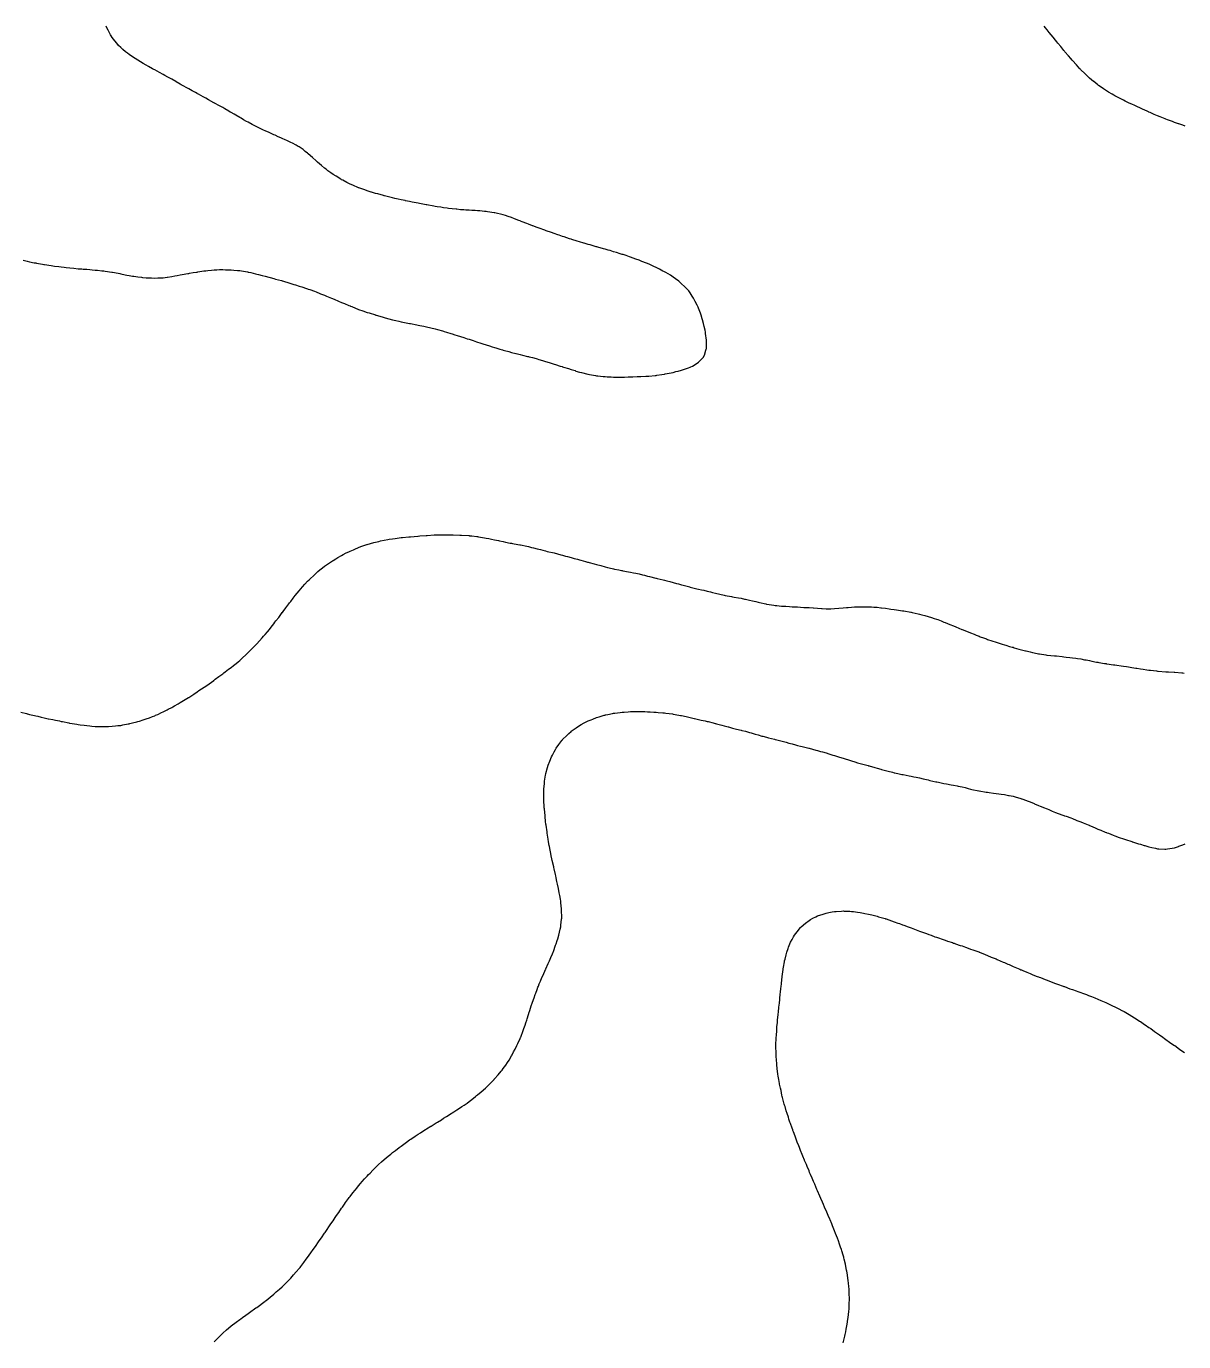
# Model space of a CAD drawing. Extents: x -717077 to -715000, y -984627 to -984000.
# Drawn here: x -715419.6 to -715283.4, y -984155.4 to -984000.5 of the extents above; entities that cross this region are included whole.
import ezdxf

# ---------------------------------------------------------------- set-up
doc = ezdxf.new("R2010")
doc.units = 0
doc.layers.add('buffer_B1_0_1_clip', color=7, linetype='Continuous')

msp = doc.modelspace()

# ---------------------------------------------------------------- linework, layer by layer
at = {"layer": 'buffer_B1_0_1_clip'}
for points in [[(-715419.98, -984028.02), (-715419.49, -984028.16), (-715419.21, -984028.22), (-715418.67, -984028.33), (-715418.49, -984028.36), (-715418.38, -984028.38), (-715417.68, -984028.5), (-715417.52, -984028.53), (-715417.49, -984028.53), (-715417.46, -984028.54), (-715416.66, -984028.67), (-715416.49, -984028.69), (-715416.28, -984028.72), (-715415.78, -984028.79), (-715415.49, -984028.83), (-715415.13, -984028.87), (-715414.89, -984028.9), (-715414.49, -984028.94), (-715414, -984028.99), (-715413.99, -984028.99), (-715413.49, -984029.04), (-715413.07, -984029.07), (-715412.91, -984029.08), (-715412.49, -984029.11), (-715412.14, -984029.14), (-715411.83, -984029.16), (-715411.49, -984029.19), (-715411.22, -984029.22), (-715410.72, -984029.27), (-715410.49, -984029.3), (-715410.32, -984029.32), (-715409.55, -984029.44), (-715409.49, -984029.45), (-715409.45, -984029.46), (-715409.22, -984029.5), (-715408.61, -984029.62), (-715408.49, -984029.64), (-715408.32, -984029.68), (-715407.78, -984029.78), (-715407.49, -984029.84), (-715407.09, -984029.91), (-715406.93, -984029.93), (-715406.49, -984030), (-715406.05, -984030.05), (-715405.93, -984030.06), (-715405.49, -984030.11), (-715405.11, -984030.12), (-715404.87, -984030.13), (-715404.49, -984030.14), (-715404.12, -984030.13), (-715403.88, -984030.12), (-715403.49, -984030.11), (-715403.03, -984030.03), (-715402.97, -984030.02), (-715402.49, -984029.95), (-715402.11, -984029.88), (-715401.83, -984029.83), (-715401.49, -984029.77), (-715401.26, -984029.73), (-715400.61, -984029.62), (-715400.49, -984029.59), (-715400.41, -984029.58), (-715399.95, -984029.5), (-715399.56, -984029.44), (-715399.49, -984029.43), (-715399.41, -984029.42), (-715398.69, -984029.3), (-715398.49, -984029.28), (-715398.25, -984029.26), (-715397.79, -984029.2), (-715397.49, -984029.17), (-715397.16, -984029.16), (-715396.85, -984029.14), (-715396.49, -984029.13), (-715396.14, -984029.15), (-715395.84, -984029.15), (-715395.49, -984029.16), (-715395.19, -984029.2), (-715394.76, -984029.23), (-715394.49, -984029.26), (-715394.29, -984029.3), (-715393.58, -984029.41), (-715393.49, -984029.43), (-715393.43, -984029.44), (-715393.16, -984029.5), (-715392.63, -984029.63), (-715392.49, -984029.66), (-715392.27, -984029.72), (-715391.84, -984029.84), (-715391.49, -984029.93), (-715391.05, -984030.05), (-715390.91, -984030.09), (-715390.49, -984030.19), (-715390.26, -984030.26), (-715389.55, -984030.44), (-715389.49, -984030.46), (-715389.46, -984030.47), (-715389.35, -984030.5), (-715388.7, -984030.71), (-715388.49, -984030.77), (-715388.1, -984030.89), (-715387.94, -984030.95), (-715387.49, -984031.08), (-715387.18, -984031.19), (-715386.63, -984031.36), (-715386.49, -984031.41), (-715386.43, -984031.43), (-715386.23, -984031.5), (-715385.7, -984031.7), (-715385.49, -984031.77), (-715385.04, -984031.95), (-715384.97, -984031.98), (-715384.49, -984032.17), (-715384.26, -984032.26), (-715383.67, -984032.5), (-715383.55, -984032.55), (-715383.49, -984032.58), (-715383.36, -984032.63), (-715382.85, -984032.86), (-715382.49, -984033.01), (-715382.15, -984033.15), (-715381.63, -984033.37), (-715381.49, -984033.42), (-715381.44, -984033.44), (-715381.28, -984033.5), (-715380.49, -984033.82), (-715380, -984034), (-715379.99, -984034), (-715379.49, -984034.18), (-715379.25, -984034.25), (-715378.51, -984034.48), (-715378.49, -984034.49), (-715378.48, -984034.49), (-715378.44, -984034.5), (-715377.71, -984034.71), (-715377.49, -984034.77), (-715377.11, -984034.88), (-715376.93, -984034.93), (-715376.49, -984035.05), (-715376.13, -984035.14), (-715375.78, -984035.22), (-715375.49, -984035.28), (-715375.31, -984035.32), (-715374.52, -984035.47), (-715374.49, -984035.48), (-715374.48, -984035.48), (-715374.39, -984035.5), (-715373.64, -984035.65), (-715373.49, -984035.67), (-715373.28, -984035.72), (-715372.81, -984035.82), (-715372.49, -984035.88), (-715372, -984036), (-715371.99, -984036), (-715371.49, -984036.13), (-715371.2, -984036.2), (-715370.63, -984036.36), (-715370.49, -984036.4), (-715370.42, -984036.42), (-715370.15, -984036.5), (-715369.65, -984036.66), (-715369.49, -984036.71), (-715369.19, -984036.81), (-715368.89, -984036.9), (-715368.49, -984037.03), (-715368.13, -984037.14), (-715367.71, -984037.28), (-715367.49, -984037.35), (-715367.38, -984037.38), (-715367.01, -984037.5), (-715366.62, -984037.63), (-715366.49, -984037.68), (-715366.23, -984037.76), (-715365.87, -984037.87), (-715365.49, -984038), (-715365.11, -984038.12), (-715364.76, -984038.24), (-715364.49, -984038.32), (-715364.35, -984038.36), (-715363.86, -984038.5), (-715363.58, -984038.59), (-715363.49, -984038.62), (-715363.33, -984038.66), (-715362.8, -984038.8), (-715362.49, -984038.89), (-715362.01, -984039.01), (-715361.97, -984039.02), (-715361.49, -984039.14), (-715361.21, -984039.21), (-715360.63, -984039.36), (-715360.49, -984039.39), (-715360.41, -984039.41), (-715360.05, -984039.5), (-715359.61, -984039.62), (-715359.49, -984039.65), (-715359.27, -984039.72), (-715358.85, -984039.85), (-715358.49, -984039.96), (-715358.08, -984040.09), (-715357.82, -984040.17), (-715357.49, -984040.27), (-715357.32, -984040.32), (-715356.76, -984040.5), (-715356.56, -984040.56), (-715356.49, -984040.58), (-715356.37, -984040.62), (-715355.8, -984040.8), (-715355.49, -984040.9), (-715355.03, -984041.04), (-715354.92, -984041.08), (-715354.49, -984041.21), (-715354.26, -984041.27), (-715353.53, -984041.46), (-715353.49, -984041.47), (-715353.47, -984041.47), (-715353.33, -984041.5), (-715352.62, -984041.62), (-715352.49, -984041.64), (-715352.34, -984041.66), (-715351.72, -984041.72), (-715351.49, -984041.74), (-715351.24, -984041.76), (-715350.77, -984041.78), (-715350.49, -984041.79), (-715350.2, -984041.79), (-715349.78, -984041.79), (-715349.49, -984041.79), (-715349.21, -984041.79), (-715348.77, -984041.77), (-715348.49, -984041.77), (-715348.23, -984041.76), (-715347.73, -984041.74), (-715347.49, -984041.73), (-715347.27, -984041.73), (-715346.68, -984041.68), (-715346.49, -984041.68), (-715346.33, -984041.67), (-715345.59, -984041.6), (-715345.49, -984041.59), (-715345.41, -984041.58), (-715344.81, -984041.5), (-715344.54, -984041.46), (-715344.49, -984041.45), (-715344.43, -984041.43), (-715343.7, -984041.3), (-715343.49, -984041.25), (-715343.15, -984041.15), (-715342.9, -984041.09), (-715342.49, -984040.98), (-715342.13, -984040.86), (-715341.69, -984040.69), (-715341.49, -984040.63), (-715341.4, -984040.59), (-715341.2, -984040.5), (-715340.76, -984040.23), (-715340.49, -984040.02), (-715340.21, -984039.78), (-715339.95, -984039.5), (-715339.8, -984039.2), (-715339.63, -984038.64), (-715339.58, -984038.5), (-715339.57, -984038.42), (-715339.55, -984037.56), (-715339.55, -984037.5), (-715339.55, -984037.44), (-715339.66, -984036.66), (-715339.67, -984036.5), (-715339.72, -984036.27), (-715339.82, -984035.83), (-715339.9, -984035.5), (-715340.03, -984035.04), (-715340.07, -984034.92), (-715340.2, -984034.5), (-715340.28, -984034.28), (-715340.49, -984033.69), (-715340.55, -984033.55), (-715340.57, -984033.5), (-715340.65, -984033.34), (-715340.88, -984032.89), (-715341.1, -984032.5), (-715341.25, -984032.25), (-715341.49, -984031.89), (-715341.65, -984031.66), (-715341.78, -984031.5), (-715342.13, -984031.14), (-715342.49, -984030.8), (-715342.65, -984030.65), (-715342.83, -984030.5), (-715343.21, -984030.22), (-715343.49, -984030.02), (-715343.81, -984029.81), (-715344.33, -984029.5), (-715344.43, -984029.44), (-715344.49, -984029.41), (-715344.69, -984029.31), (-715345.09, -984029.09), (-715345.49, -984028.89), (-715345.75, -984028.76), (-715346.32, -984028.5), (-715346.44, -984028.45), (-715346.49, -984028.43), (-715346.6, -984028.39), (-715347.16, -984028.17), (-715347.49, -984028.05), (-715347.89, -984027.9), (-715348.2, -984027.79), (-715348.49, -984027.69), (-715348.63, -984027.63), (-715349.01, -984027.5), (-715349.37, -984027.38), (-715349.49, -984027.35), (-715349.72, -984027.28), (-715350.14, -984027.14), (-715350.49, -984027.04), (-715350.91, -984026.91), (-715351.14, -984026.85), (-715351.49, -984026.75), (-715351.69, -984026.69), (-715352.35, -984026.5), (-715352.46, -984026.47), (-715352.49, -984026.46), (-715352.55, -984026.45), (-715353.24, -984026.24), (-715353.49, -984026.17), (-715353.96, -984026.03), (-715354.01, -984026.02), (-715354.49, -984025.87), (-715354.77, -984025.78), (-715355.41, -984025.58), (-715355.49, -984025.56), (-715355.54, -984025.54), (-715355.67, -984025.5), (-715356.29, -984025.29), (-715356.49, -984025.23), (-715356.91, -984025.09), (-715357.04, -984025.04), (-715357.49, -984024.89), (-715357.78, -984024.79), (-715358.44, -984024.56), (-715358.49, -984024.54), (-715358.52, -984024.53), (-715358.6, -984024.5), (-715359.25, -984024.26), (-715359.49, -984024.17), (-715359.98, -984023.98), (-715360.03, -984023.97), (-715360.49, -984023.79), (-715360.7, -984023.71), (-715361.25, -984023.5), (-715361.43, -984023.43), (-715361.49, -984023.41), (-715361.64, -984023.35), (-715362.15, -984023.15), (-715362.49, -984023.02), (-715362.88, -984022.89), (-715363.21, -984022.78), (-715363.49, -984022.69), (-715363.64, -984022.65), (-715364.3, -984022.5), (-715364.46, -984022.46), (-715364.49, -984022.46), (-715364.54, -984022.45), (-715365.32, -984022.33), (-715365.49, -984022.31), (-715365.7, -984022.3), (-715366.23, -984022.24), (-715366.49, -984022.22), (-715366.79, -984022.2), (-715367.16, -984022.17), (-715367.49, -984022.15), (-715367.86, -984022.13), (-715368.1, -984022.11), (-715368.49, -984022.09), (-715368.95, -984022.04), (-715369.03, -984022.03), (-715369.49, -984021.99), (-715369.93, -984021.93), (-715370.08, -984021.91), (-715370.49, -984021.86), (-715370.8, -984021.8), (-715371.26, -984021.74), (-715371.49, -984021.7), (-715371.66, -984021.66), (-715372.48, -984021.52), (-715372.49, -984021.51), (-715372.51, -984021.51), (-715372.56, -984021.5), (-715373.34, -984021.35), (-715373.49, -984021.32), (-715373.71, -984021.28), (-715374.18, -984021.19), (-715374.49, -984021.13), (-715374.96, -984021.03), (-715375.02, -984021.02), (-715375.49, -984020.93), (-715375.84, -984020.84), (-715376.24, -984020.76), (-715376.49, -984020.7), (-715376.65, -984020.66), (-715377.3, -984020.5), (-715377.45, -984020.46), (-715377.49, -984020.45), (-715377.56, -984020.43), (-715378.23, -984020.24), (-715378.49, -984020.17), (-715378.97, -984020.02), (-715379.01, -984020.01), (-715379.49, -984019.86), (-715379.76, -984019.77), (-715380.48, -984019.52), (-715380.49, -984019.51), (-715380.5, -984019.51), (-715380.52, -984019.5), (-715381.19, -984019.2), (-715381.49, -984019.07), (-715381.87, -984018.88), (-715382.37, -984018.62), (-715382.49, -984018.56), (-715382.53, -984018.54), (-715382.6, -984018.5), (-715383.15, -984018.15), (-715383.49, -984017.93), (-715383.75, -984017.75), (-715384.11, -984017.5), (-715384.32, -984017.33), (-715384.49, -984017.19), (-715384.87, -984016.88), (-715385.32, -984016.5), (-715385.41, -984016.42), (-715385.49, -984016.34), (-715385.93, -984015.94), (-715386.43, -984015.5), (-715386.46, -984015.47), (-715386.49, -984015.44), (-715386.78, -984015.22), (-715387.02, -984015.02), (-715387.49, -984014.69), (-715387.62, -984014.63), (-715387.86, -984014.5), (-715388.27, -984014.27), (-715388.49, -984014.16), (-715388.95, -984013.95), (-715389.12, -984013.88), (-715389.49, -984013.71), (-715389.64, -984013.64), (-715389.96, -984013.5), (-715390.33, -984013.33), (-715390.49, -984013.26), (-715390.94, -984013.06), (-715391.01, -984013.02), (-715391.49, -984012.81), (-715391.7, -984012.71), (-715392.14, -984012.5), (-715392.38, -984012.38), (-715392.49, -984012.33), (-715392.87, -984012.13), (-715393.03, -984012.04), (-715393.49, -984011.8), (-715393.69, -984011.69), (-715394.04, -984011.5), (-715394.33, -984011.33), (-715394.49, -984011.23), (-715394.96, -984010.96), (-715395.13, -984010.86), (-715395.49, -984010.65), (-715395.59, -984010.6), (-715395.77, -984010.5), (-715396.22, -984010.23), (-715396.49, -984010.07), (-715396.86, -984009.86), (-715397.44, -984009.55), (-715397.49, -984009.52), (-715397.51, -984009.51), (-715397.54, -984009.5), (-715398.14, -984009.15), (-715398.49, -984008.96), (-715398.79, -984008.8), (-715399.35, -984008.5), (-715399.44, -984008.45), (-715399.49, -984008.41), (-715399.69, -984008.3), (-715400.08, -984008.08), (-715400.49, -984007.85), (-715400.72, -984007.73), (-715401.15, -984007.5), (-715401.37, -984007.37), (-715401.49, -984007.3), (-715401.96, -984007.03), (-715402, -984007.01), (-715402.49, -984006.74), (-715402.65, -984006.65), (-715402.94, -984006.5), (-715403.29, -984006.29), (-715403.49, -984006.18), (-715403.93, -984005.94), (-715404.19, -984005.8), (-715404.49, -984005.64), (-715404.58, -984005.59), (-715404.75, -984005.5), (-715405.22, -984005.22), (-715405.49, -984005.08), (-715405.85, -984004.86), (-715406.49, -984004.5), (-715406.49, -984004.5), (-715406.49, -984004.5), (-715406.49, -984004.5), (-715407.09, -984004.09), (-715407.49, -984003.82), (-715407.68, -984003.68), (-715407.91, -984003.5), (-715408.22, -984003.23), (-715408.49, -984002.99), (-715408.74, -984002.74), (-715408.96, -984002.5), (-715409.2, -984002.21), (-715409.49, -984001.83), (-715409.63, -984001.63), (-715409.71, -984001.5), (-715409.94, -984001.05), (-715409.98, -984000.98), (-715410.22, -984000.5)], [(-715283.23, -984012.24), (-715283.49, -984012.15), (-715283.98, -984011.98), (-715284.03, -984011.97), (-715284.49, -984011.81), (-715284.72, -984011.72), (-715285.33, -984011.5), (-715285.49, -984011.44), (-715285.6, -984011.39), (-715286.16, -984011.16), (-715286.49, -984011.03), (-715286.86, -984010.87), (-715287.34, -984010.66), (-715287.49, -984010.59), (-715287.56, -984010.56), (-715287.7, -984010.5), (-715288.25, -984010.25), (-715288.49, -984010.14), (-715288.93, -984009.94), (-715289.15, -984009.84), (-715289.49, -984009.68), (-715289.62, -984009.63), (-715289.89, -984009.5), (-715290.3, -984009.3), (-715290.49, -984009.21), (-715290.96, -984008.97), (-715291.1, -984008.89), (-715291.49, -984008.69), (-715291.61, -984008.62), (-715291.82, -984008.5), (-715292.24, -984008.25), (-715292.49, -984008.09), (-715292.85, -984007.85), (-715293.37, -984007.5), (-715293.44, -984007.45), (-715293.49, -984007.4), (-715293.99, -984007), (-715294, -984006.99), (-715294.49, -984006.59), (-715294.54, -984006.55), (-715294.59, -984006.5), (-715295.05, -984006.06), (-715295.49, -984005.63), (-715295.56, -984005.56), (-715295.62, -984005.5), (-715296.03, -984005.04), (-715296.49, -984004.54), (-715296.51, -984004.52), (-715296.53, -984004.5), (-715296.7, -984004.3), (-715296.97, -984003.97), (-715297.38, -984003.5), (-715297.43, -984003.43), (-715297.49, -984003.36), (-715297.88, -984002.89), (-715298.2, -984002.5), (-715298.33, -984002.34), (-715298.49, -984002.14), (-715298.78, -984001.78), (-715299.01, -984001.5), (-715299.22, -984001.23), (-715299.49, -984000.9), (-715299.67, -984000.67), (-715299.81, -984000.5)], [(-715420.23, -984081.24), (-715419.59, -984081.41), (-715419.49, -984081.43), (-715419.44, -984081.44), (-715419.21, -984081.5), (-715418.64, -984081.64), (-715418.49, -984081.68), (-715418.26, -984081.73), (-715417.83, -984081.83), (-715417.49, -984081.91), (-715417.01, -984082.01), (-715416.98, -984082.02), (-715416.49, -984082.12), (-715416.18, -984082.18), (-715415.71, -984082.28), (-715415.49, -984082.33), (-715415.35, -984082.35), (-715414.6, -984082.5), (-715414.51, -984082.52), (-715414.49, -984082.52), (-715414.47, -984082.53), (-715413.66, -984082.66), (-715413.49, -984082.7), (-715413.27, -984082.73), (-715412.78, -984082.79), (-715412.49, -984082.83), (-715412.13, -984082.86), (-715411.88, -984082.88), (-715411.49, -984082.92), (-715411.06, -984082.93), (-715410.93, -984082.94), (-715410.49, -984082.95), (-715410.06, -984082.93), (-715409.92, -984082.93), (-715409.49, -984082.91), (-715409.12, -984082.87), (-715408.83, -984082.83), (-715408.49, -984082.8), (-715408.24, -984082.75), (-715407.62, -984082.63), (-715407.49, -984082.6), (-715407.41, -984082.58), (-715407.09, -984082.5), (-715406.61, -984082.38), (-715406.49, -984082.35), (-715406.28, -984082.29), (-715405.84, -984082.15), (-715405.49, -984082.04), (-715405.1, -984081.9), (-715404.76, -984081.76), (-715404.49, -984081.66), (-715404.38, -984081.61), (-715404.14, -984081.5), (-715403.69, -984081.3), (-715403.49, -984081.21), (-715403.02, -984080.97), (-715402.89, -984080.9), (-715402.49, -984080.69), (-715402.37, -984080.62), (-715402.17, -984080.5), (-715401.74, -984080.26), (-715401.49, -984080.12), (-715401.11, -984079.88), (-715400.5, -984079.51), (-715400.49, -984079.5), (-715400.49, -984079.5), (-715400.49, -984079.5), (-715399.88, -984079.11), (-715399.49, -984078.85), (-715399.28, -984078.71), (-715398.97, -984078.5), (-715398.68, -984078.31), (-715398.49, -984078.18), (-715398.1, -984077.9), (-715397.55, -984077.5), (-715397.52, -984077.48), (-715397.49, -984077.46), (-715397.36, -984077.36), (-715396.94, -984077.06), (-715396.49, -984076.72), (-715396.36, -984076.63), (-715396.19, -984076.5), (-715395.79, -984076.2), (-715395.49, -984075.97), (-715395.23, -984075.76), (-715394.91, -984075.5), (-715394.68, -984075.31), (-715394.49, -984075.15), (-715394.15, -984074.85), (-715393.78, -984074.5), (-715393.63, -984074.36), (-715393.49, -984074.23), (-715393.12, -984073.87), (-715392.77, -984073.5), (-715392.63, -984073.36), (-715392.49, -984073.21), (-715392.15, -984072.84), (-715391.86, -984072.5), (-715391.68, -984072.31), (-715391.49, -984072.09), (-715391.22, -984071.77), (-715391, -984071.5), (-715390.77, -984071.22), (-715390.49, -984070.86), (-715390.34, -984070.66), (-715390.22, -984070.5), (-715389.9, -984070.09), (-715389.49, -984069.53), (-715389.48, -984069.51), (-715389.47, -984069.5), (-715389.39, -984069.4), (-715389.05, -984068.95), (-715388.72, -984068.5), (-715388.62, -984068.37), (-715388.49, -984068.21), (-715388.18, -984067.81), (-715387.95, -984067.5), (-715387.74, -984067.25), (-715387.49, -984066.96), (-715387.28, -984066.71), (-715387.11, -984066.5), (-715386.81, -984066.18), (-715386.49, -984065.84), (-715386.33, -984065.67), (-715386.16, -984065.5), (-715385.82, -984065.18), (-715385.49, -984064.88), (-715385.29, -984064.7), (-715385.05, -984064.5), (-715384.74, -984064.26), (-715384.49, -984064.07), (-715384.16, -984063.83), (-715383.69, -984063.5), (-715383.57, -984063.42), (-715383.49, -984063.37), (-715383.19, -984063.19), (-715382.94, -984063.05), (-715382.49, -984062.79), (-715382.31, -984062.69), (-715381.96, -984062.5), (-715381.64, -984062.35), (-715381.49, -984062.28), (-715381.11, -984062.12), (-715380.95, -984062.05), (-715380.49, -984061.86), (-715380.23, -984061.76), (-715379.51, -984061.5), (-715379.5, -984061.5), (-715379.49, -984061.49), (-715379.49, -984061.49), (-715378.72, -984061.28), (-715378.49, -984061.22), (-715378.13, -984061.14), (-715377.91, -984061.09), (-715377.49, -984061), (-715377.07, -984060.92), (-715376.89, -984060.89), (-715376.49, -984060.82), (-715376.21, -984060.78), (-715375.72, -984060.72), (-715375.49, -984060.69), (-715375.32, -984060.67), (-715374.6, -984060.61), (-715374.49, -984060.6), (-715374.4, -984060.59), (-715373.51, -984060.52), (-715373.49, -984060.52), (-715373.48, -984060.52), (-715373.28, -984060.5), (-715372.55, -984060.45), (-715372.49, -984060.44), (-715372.44, -984060.44), (-715371.61, -984060.38), (-715371.49, -984060.38), (-715371.37, -984060.38), (-715370.64, -984060.35), (-715370.49, -984060.35), (-715370.35, -984060.35), (-715369.64, -984060.36), (-715369.49, -984060.36), (-715369.36, -984060.36), (-715368.6, -984060.39), (-715368.49, -984060.4), (-715368.4, -984060.4), (-715367.53, -984060.46), (-715367.49, -984060.46), (-715367.46, -984060.47), (-715367.18, -984060.5), (-715366.57, -984060.57), (-715366.49, -984060.58), (-715366.4, -984060.59), (-715365.7, -984060.71), (-715365.49, -984060.74), (-715365.19, -984060.81), (-715364.87, -984060.87), (-715364.49, -984060.96), (-715364.05, -984061.05), (-715363.91, -984061.08), (-715363.49, -984061.17), (-715363.22, -984061.23), (-715362.66, -984061.33), (-715362.49, -984061.36), (-715362.38, -984061.39), (-715361.75, -984061.5), (-715361.54, -984061.54), (-715361.49, -984061.55), (-715361.43, -984061.56), (-715360.71, -984061.72), (-715360.49, -984061.76), (-715360.15, -984061.85), (-715359.9, -984061.91), (-715359.49, -984062.01), (-715359.1, -984062.11), (-715358.81, -984062.18), (-715358.49, -984062.26), (-715358.3, -984062.31), (-715357.49, -984062.5), (-715357.49, -984062.5), (-715357.49, -984062.5), (-715357.49, -984062.5), (-715356.7, -984062.71), (-715356.49, -984062.76), (-715356.14, -984062.86), (-715355.91, -984062.92), (-715355.49, -984063.04), (-715355.14, -984063.14), (-715354.75, -984063.25), (-715354.49, -984063.32), (-715354.35, -984063.36), (-715353.8, -984063.5), (-715353.56, -984063.57), (-715353.49, -984063.58), (-715353.38, -984063.61), (-715352.77, -984063.78), (-715352.49, -984063.85), (-715352.01, -984063.98), (-715351.98, -984063.99), (-715351.49, -984064.12), (-715351.19, -984064.2), (-715350.67, -984064.33), (-715350.49, -984064.37), (-715350.39, -984064.39), (-715349.87, -984064.5), (-715349.56, -984064.56), (-715349.49, -984064.58), (-715349.4, -984064.59), (-715348.72, -984064.72), (-715348.49, -984064.76), (-715348.16, -984064.83), (-715347.88, -984064.89), (-715347.49, -984064.97), (-715347.07, -984065.07), (-715346.87, -984065.13), (-715346.49, -984065.22), (-715346.27, -984065.28), (-715345.53, -984065.46), (-715345.49, -984065.47), (-715345.47, -984065.48), (-715345.37, -984065.5), (-715344.67, -984065.68), (-715344.49, -984065.72), (-715344.21, -984065.79), (-715343.87, -984065.87), (-715343.49, -984065.96), (-715343.07, -984066.08), (-715342.85, -984066.14), (-715342.49, -984066.24), (-715342.29, -984066.3), (-715341.53, -984066.5), (-715341.5, -984066.51), (-715341.49, -984066.51), (-715341.48, -984066.51), (-715340.7, -984066.71), (-715340.49, -984066.75), (-715340.16, -984066.83), (-715339.89, -984066.9), (-715339.49, -984066.99), (-715339.09, -984067.09), (-715338.84, -984067.16), (-715338.49, -984067.24), (-715337.49, -984067.47), (-715337.47, -984067.48), (-715337.36, -984067.5), (-715336.63, -984067.64), (-715336.49, -984067.66), (-715336.3, -984067.7), (-715335.79, -984067.79), (-715335.49, -984067.84), (-715335.07, -984067.93), (-715334.95, -984067.95), (-715334.49, -984068.04), (-715334.13, -984068.13), (-715333.77, -984068.22), (-715333.49, -984068.29), (-715333.32, -984068.33), (-715332.57, -984068.5), (-715332.51, -984068.51), (-715332.49, -984068.52), (-715332.47, -984068.52), (-715331.65, -984068.65), (-715331.49, -984068.68), (-715331.3, -984068.69), (-715330.74, -984068.75), (-715330.49, -984068.77), (-715330.21, -984068.78), (-715329.81, -984068.81), (-715329.49, -984068.83), (-715329.15, -984068.85), (-715328.86, -984068.86), (-715328.49, -984068.88), (-715328.09, -984068.91), (-715327.91, -984068.92), (-715327.49, -984068.94), (-715327.02, -984068.98), (-715326.97, -984068.98), (-715326.49, -984069.01), (-715326.03, -984069.04), (-715325.95, -984069.04), (-715325.49, -984069.07), (-715325.06, -984069.06), (-715324.93, -984069.06), (-715324.49, -984069.05), (-715324, -984069.01), (-715323.99, -984069), (-715323.49, -984068.96), (-715323.07, -984068.92), (-715322.9, -984068.91), (-715322.49, -984068.87), (-715322.14, -984068.86), (-715321.84, -984068.84), (-715321.49, -984068.83), (-715321.16, -984068.83), (-715320.82, -984068.83), (-715320.49, -984068.83), (-715320.14, -984068.86), (-715319.87, -984068.87), (-715319.49, -984068.9), (-715319.04, -984068.95), (-715318.96, -984068.96), (-715318.49, -984069.02), (-715318.07, -984069.08), (-715317.88, -984069.11), (-715317.49, -984069.16), (-715317.2, -984069.2), (-715316.72, -984069.28), (-715316.49, -984069.31), (-715316.33, -984069.33), (-715315.53, -984069.47), (-715315.49, -984069.47), (-715315.47, -984069.48), (-715315.36, -984069.5), (-715314.65, -984069.66), (-715314.49, -984069.7), (-715314.22, -984069.78), (-715313.86, -984069.87), (-715313.49, -984069.98), (-715313.1, -984070.1), (-715312.78, -984070.21), (-715312.49, -984070.31), (-715312.35, -984070.35), (-715311.95, -984070.5), (-715311.62, -984070.63), (-715311.49, -984070.68), (-715311.19, -984070.8), (-715310.91, -984070.91), (-715310.49, -984071.09), (-715310.2, -984071.2), (-715309.5, -984071.5), (-715309.49, -984071.5), (-715309.49, -984071.5), (-715309.49, -984071.5), (-715308.78, -984071.79), (-715308.49, -984071.91), (-715308.07, -984072.08), (-715307.81, -984072.18), (-715307.49, -984072.31), (-715307.35, -984072.36), (-715306.96, -984072.5), (-715306.62, -984072.62), (-715306.49, -984072.67), (-715305.49, -984073), (-715305.12, -984073.12), (-715304.76, -984073.24), (-715304.49, -984073.32), (-715304.35, -984073.36), (-715303.89, -984073.5), (-715303.58, -984073.59), (-715303.49, -984073.61), (-715303.34, -984073.66), (-715302.81, -984073.81), (-715302.49, -984073.9), (-715302.01, -984074.02), (-715301.96, -984074.04), (-715301.49, -984074.15), (-715301.21, -984074.21), (-715300.66, -984074.33), (-715300.49, -984074.37), (-715300.38, -984074.38), (-715299.62, -984074.5), (-715299.51, -984074.52), (-715299.49, -984074.52), (-715299.47, -984074.52), (-715298.61, -984074.61), (-715298.49, -984074.62), (-715298.36, -984074.63), (-715297.7, -984074.7), (-715297.49, -984074.72), (-715297.25, -984074.75), (-715296.79, -984074.8), (-715296.49, -984074.83), (-715296.1, -984074.89), (-715295.91, -984074.92), (-715295.49, -984074.98), (-715295.06, -984075.07), (-715294.89, -984075.1), (-715294.49, -984075.18), (-715294.22, -984075.23), (-715293.65, -984075.34), (-715293.49, -984075.37), (-715293.39, -984075.39), (-715292.73, -984075.5), (-715292.53, -984075.53), (-715292.49, -984075.54), (-715292.45, -984075.54), (-715291.65, -984075.66), (-715291.49, -984075.68), (-715291.29, -984075.71), (-715290.78, -984075.78), (-715290.49, -984075.82), (-715290.12, -984075.88), (-715289.9, -984075.91), (-715289.49, -984075.97), (-715289.04, -984076.05), (-715288.93, -984076.07), (-715288.49, -984076.14), (-715288.18, -984076.19), (-715287.74, -984076.26), (-715287.49, -984076.29), (-715287.31, -984076.31), (-715286.6, -984076.39), (-715286.49, -984076.4), (-715286.41, -984076.41), (-715285.52, -984076.48), (-715285.49, -984076.48), (-715285.47, -984076.48), (-715285.19, -984076.5), (-715284.54, -984076.54), (-715284.49, -984076.55), (-715284.44, -984076.55), (-715283.62, -984076.62), (-715283.49, -984076.63), (-715283.34, -984076.65)], [(-715397.49, -984155.39), (-715397.06, -984154.93), (-715396.63, -984154.5), (-715396.56, -984154.43), (-715396.49, -984154.37), (-715396.04, -984153.96), (-715395.52, -984153.53), (-715395.49, -984153.5), (-715395.49, -984153.5), (-715394.92, -984153.07), (-715394.49, -984152.76), (-715394.35, -984152.65), (-715394.15, -984152.5), (-715393.77, -984152.23), (-715393.49, -984152.04), (-715393.18, -984151.81), (-715392.75, -984151.5), (-715392.6, -984151.39), (-715392.49, -984151.32), (-715391.49, -984150.58), (-715391.45, -984150.55), (-715391.39, -984150.5), (-715390.89, -984150.1), (-715390.49, -984149.78), (-715390.35, -984149.65), (-715390.18, -984149.5), (-715389.81, -984149.18), (-715389.49, -984148.9), (-715389.29, -984148.71), (-715389.09, -984148.5), (-715388.79, -984148.2), (-715388.49, -984147.89), (-715388.31, -984147.69), (-715388.15, -984147.5), (-715387.84, -984147.15), (-715387.49, -984146.75), (-715387.38, -984146.61), (-715387.29, -984146.5), (-715386.94, -984146.05), (-715386.65, -984145.66), (-715386.53, -984145.5), (-715386.52, -984145.48), (-715386.49, -984145.45), (-715386.1, -984144.89), (-715385.83, -984144.5), (-715385.69, -984144.31), (-715385.49, -984144.04), (-715385.28, -984143.72), (-715385.13, -984143.5), (-715384.87, -984143.12), (-715384.49, -984142.57), (-715384.47, -984142.53), (-715384.45, -984142.5), (-715383.77, -984141.5), (-715383.49, -984141.11), (-715383.25, -984140.75), (-715383.08, -984140.5), (-715382.84, -984140.15), (-715382.49, -984139.64), (-715382.44, -984139.56), (-715382.4, -984139.5), (-715382.16, -984139.16), (-715382.02, -984138.97), (-715381.68, -984138.5), (-715381.6, -984138.4), (-715381.49, -984138.26), (-715381.16, -984137.83), (-715380.91, -984137.5), (-715380.72, -984137.27), (-715380.49, -984137), (-715380.27, -984136.73), (-715380.08, -984136.5), (-715379.8, -984136.19), (-715379.49, -984135.86), (-715379.32, -984135.68), (-715379.15, -984135.5), (-715378.83, -984135.17), (-715378.49, -984134.84), (-715378.32, -984134.67), (-715378.14, -984134.5), (-715377.8, -984134.19), (-715377.49, -984133.92), (-715377.27, -984133.73), (-715377.01, -984133.5), (-715376.72, -984133.27), (-715376.49, -984133.08), (-715376.17, -984132.83), (-715375.74, -984132.5), (-715375.6, -984132.4), (-715375.49, -984132.32), (-715375.02, -984131.98), (-715374.87, -984131.87), (-715374.49, -984131.61), (-715374.43, -984131.56), (-715374.34, -984131.5), (-715373.83, -984131.16), (-715373.49, -984130.93), (-715373.23, -984130.76), (-715372.82, -984130.5), (-715372.62, -984130.37), (-715372.49, -984130.29), (-715372, -984129.99), (-715371.96, -984129.97), (-715371.49, -984129.68), (-715371.38, -984129.61), (-715371.2, -984129.5), (-715370.76, -984129.23), (-715370.49, -984129.06), (-715370.15, -984128.85), (-715369.6, -984128.5), (-715369.54, -984128.46), (-715369.49, -984128.43), (-715369.3, -984128.3), (-715368.93, -984128.07), (-715368.49, -984127.78), (-715368.33, -984127.67), (-715368.09, -984127.5), (-715367.74, -984127.26), (-715367.49, -984127.08), (-715367.16, -984126.83), (-715366.75, -984126.5), (-715366.61, -984126.39), (-715366.49, -984126.29), (-715366.06, -984125.93), (-715365.58, -984125.5), (-715365.53, -984125.46), (-715365.49, -984125.42), (-715365.02, -984124.97), (-715364.56, -984124.5), (-715364.53, -984124.46), (-715364.49, -984124.42), (-715364.06, -984123.93), (-715363.71, -984123.5), (-715363.62, -984123.38), (-715363.49, -984123.21), (-715363.19, -984122.8), (-715362.99, -984122.5), (-715362.79, -984122.2), (-715362.49, -984121.71), (-715362.42, -984121.58), (-715362.37, -984121.5), (-715362.25, -984121.25), (-715362.07, -984120.92), (-715361.87, -984120.5), (-715361.75, -984120.25), (-715361.49, -984119.67), (-715361.44, -984119.55), (-715361.42, -984119.5), (-715361.38, -984119.39), (-715361.16, -984118.83), (-715361.05, -984118.5), (-715360.9, -984118.09), (-715360.82, -984117.83), (-715360.71, -984117.5), (-715360.66, -984117.34), (-715360.49, -984116.83), (-715360.42, -984116.58), (-715360.4, -984116.5), (-715360.35, -984116.36), (-715360.18, -984115.82), (-715360.08, -984115.5), (-715359.92, -984115.07), (-715359.85, -984114.86), (-715359.73, -984114.5), (-715359.66, -984114.33), (-715359.49, -984113.89), (-715359.39, -984113.61), (-715359.34, -984113.5), (-715359.24, -984113.24), (-715359.09, -984112.9), (-715358.92, -984112.5), (-715358.79, -984112.2), (-715358.49, -984111.54), (-715358.48, -984111.51), (-715358.48, -984111.5), (-715358.46, -984111.47), (-715358.17, -984110.82), (-715358.02, -984110.5), (-715357.87, -984110.12), (-715357.69, -984109.7), (-715357.61, -984109.5), (-715357.58, -984109.42), (-715357.31, -984108.68), (-715357.24, -984108.5), (-715357.13, -984108.13), (-715357.06, -984107.93), (-715356.93, -984107.5), (-715356.85, -984107.14), (-715356.77, -984106.78), (-715356.71, -984106.5), (-715356.69, -984106.31), (-715356.61, -984105.62), (-715356.6, -984105.5), (-715356.6, -984105.39), (-715356.61, -984104.61), (-715356.61, -984104.5), (-715356.62, -984104.38), (-715356.69, -984103.69), (-715356.71, -984103.5), (-715356.75, -984103.24), (-715356.82, -984102.83), (-715356.88, -984102.5), (-715356.98, -984102.01), (-715356.98, -984101.99), (-715357.08, -984101.5), (-715357.16, -984101.17), (-715357.25, -984100.74), (-715357.3, -984100.5), (-715357.34, -984100.35), (-715357.49, -984099.67), (-715357.53, -984099.53), (-715357.53, -984099.5), (-715357.54, -984099.45), (-715357.71, -984098.71), (-715357.75, -984098.5), (-715357.82, -984098.17), (-715357.88, -984097.89), (-715357.96, -984097.5), (-715358.04, -984097.05), (-715358.06, -984096.93), (-715358.14, -984096.5), (-715358.19, -984096.2), (-715358.26, -984095.73), (-715358.3, -984095.5), (-715358.32, -984095.33), (-715358.43, -984094.56), (-715358.44, -984094.5), (-715358.45, -984094.45), (-715358.49, -984094.06), (-715358.55, -984093.56), (-715358.56, -984093.5), (-715358.56, -984093.43), (-715358.64, -984092.64), (-715358.65, -984092.5), (-715358.66, -984092.34), (-715358.69, -984091.7), (-715358.7, -984091.5), (-715358.7, -984091.29), (-715358.7, -984090.71), (-715358.7, -984090.5), (-715358.69, -984090.31), (-715358.64, -984089.65), (-715358.63, -984089.5), (-715358.61, -984089.38), (-715358.49, -984088.66), (-715358.47, -984088.52), (-715358.47, -984088.5), (-715358.45, -984088.46), (-715358.26, -984087.74), (-715358.19, -984087.5), (-715358, -984087), (-715357.99, -984087), (-715357.8, -984086.5), (-715357.69, -984086.3), (-715357.49, -984085.92), (-715357.34, -984085.65), (-715357.26, -984085.5), (-715356.93, -984085.06), (-715356.58, -984084.58), (-715356.52, -984084.5), (-715356.51, -984084.49), (-715356.49, -984084.48), (-715356, -984083.99), (-715355.76, -984083.77), (-715355.49, -984083.51), (-715355.49, -984083.51), (-715355.48, -984083.5), (-715354.9, -984083.1), (-715354.49, -984082.82), (-715354.29, -984082.7), (-715353.95, -984082.5), (-715353.64, -984082.35), (-715353.49, -984082.28), (-715353.13, -984082.14), (-715352.94, -984082.06), (-715352.49, -984081.89), (-715352.2, -984081.79), (-715351.61, -984081.61), (-715351.49, -984081.58), (-715351.43, -984081.56), (-715351.15, -984081.5), (-715350.6, -984081.39), (-715350.49, -984081.38), (-715350.35, -984081.36), (-715349.72, -984081.27), (-715349.49, -984081.25), (-715349.23, -984081.23), (-715348.79, -984081.2), (-715348.49, -984081.18), (-715348.17, -984081.18), (-715347.82, -984081.17), (-715347.49, -984081.17), (-715347.17, -984081.18), (-715346.81, -984081.18), (-715346.49, -984081.19), (-715346.2, -984081.21), (-715345.77, -984081.23), (-715345.49, -984081.24), (-715345.26, -984081.27), (-715344.68, -984081.32), (-715344.49, -984081.33), (-715344.35, -984081.35), (-715343.54, -984081.45), (-715343.49, -984081.46), (-715343.46, -984081.46), (-715343.24, -984081.5), (-715342.61, -984081.62), (-715342.49, -984081.63), (-715342.32, -984081.67), (-715341.79, -984081.79), (-715341.49, -984081.86), (-715341.02, -984081.98), (-715340.98, -984081.98), (-715340.49, -984082.1), (-715340.17, -984082.18), (-715339.72, -984082.28), (-715339.49, -984082.33), (-715339.36, -984082.36), (-715338.78, -984082.5), (-715338.55, -984082.56), (-715338.49, -984082.57), (-715338.39, -984082.6), (-715337.77, -984082.78), (-715337.49, -984082.85), (-715337.01, -984082.98), (-715336.98, -984082.99), (-715336.49, -984083.12), (-715336.19, -984083.2), (-715335.67, -984083.33), (-715335.49, -984083.37), (-715335.39, -984083.4), (-715334.98, -984083.5), (-715334.6, -984083.6), (-715334.49, -984083.63), (-715334.31, -984083.68), (-715333.82, -984083.83), (-715333.49, -984083.92), (-715333.04, -984084.05), (-715332.91, -984084.08), (-715332.49, -984084.2), (-715332.26, -984084.26), (-715331.56, -984084.43), (-715331.49, -984084.45), (-715331.45, -984084.46), (-715331.29, -984084.5), (-715330.66, -984084.67), (-715330.49, -984084.71), (-715330.2, -984084.79), (-715329.88, -984084.88), (-715329.49, -984084.99), (-715329.09, -984085.1), (-715328.83, -984085.16), (-715328.49, -984085.25), (-715328.3, -984085.3), (-715327.5, -984085.49), (-715327.49, -984085.5), (-715327.49, -984085.5), (-715327.48, -984085.5), (-715326.7, -984085.71), (-715326.49, -984085.76), (-715326.13, -984085.87), (-715325.92, -984085.93), (-715325.49, -984086.05), (-715325.15, -984086.16), (-715324.7, -984086.3), (-715324.49, -984086.36), (-715324.38, -984086.39), (-715324.02, -984086.5), (-715323.62, -984086.62), (-715323.49, -984086.66), (-715323.25, -984086.74), (-715322.86, -984086.87), (-715322.49, -984086.98), (-715322.1, -984087.1), (-715321.8, -984087.19), (-715321.49, -984087.28), (-715321.32, -984087.33), (-715320.69, -984087.5), (-715320.54, -984087.54), (-715320.49, -984087.55), (-715320.42, -984087.57), (-715319.75, -984087.76), (-715319.49, -984087.83), (-715319.04, -984087.96), (-715318.97, -984087.98), (-715318.49, -984088.11), (-715318.19, -984088.19), (-715317.67, -984088.32), (-715317.49, -984088.37), (-715317.39, -984088.39), (-715316.88, -984088.5), (-715316.56, -984088.57), (-715316.49, -984088.58), (-715316.4, -984088.6), (-715315.72, -984088.73), (-715315.49, -984088.77), (-715315.15, -984088.84), (-715314.89, -984088.9), (-715314.49, -984088.97), (-715314.07, -984089.08), (-715313.86, -984089.13), (-715313.49, -984089.22), (-715313.27, -984089.27), (-715312.56, -984089.44), (-715312.49, -984089.45), (-715312.45, -984089.46), (-715312.25, -984089.5), (-715311.62, -984089.63), (-715311.31, -984089.68), (-715310.78, -984089.79), (-715310.49, -984089.84), (-715310.07, -984089.93), (-715309.95, -984089.95), (-715309.49, -984090.04), (-715309.13, -984090.13), (-715308.78, -984090.22), (-715308.49, -984090.29), (-715308.32, -984090.33), (-715307.5, -984090.5), (-715307.49, -984090.5), (-715307.49, -984090.5), (-715307.49, -984090.5), (-715306.64, -984090.65), (-715306.49, -984090.67), (-715306.3, -984090.69), (-715305.77, -984090.77), (-715305.49, -984090.8), (-715305.14, -984090.85), (-715304.89, -984090.89), (-715304.49, -984090.95), (-715304.04, -984091.04), (-715303.93, -984091.06), (-715303.49, -984091.15), (-715303.22, -984091.23), (-715302.58, -984091.42), (-715302.49, -984091.44), (-715302.45, -984091.45), (-715302.32, -984091.5), (-715301.72, -984091.73), (-715301.49, -984091.81), (-715301, -984092.01), (-715300.97, -984092.03), (-715300.49, -984092.22), (-715300.29, -984092.3), (-715299.79, -984092.5), (-715299.59, -984092.59), (-715299.49, -984092.63), (-715299.27, -984092.72), (-715298.88, -984092.89), (-715298.49, -984093.04), (-715298.16, -984093.17), (-715297.63, -984093.36), (-715297.49, -984093.41), (-715297.43, -984093.44), (-715297.25, -984093.5), (-715296.7, -984093.7), (-715296.49, -984093.78), (-715296.04, -984093.95), (-715295.97, -984093.98), (-715295.49, -984094.16), (-715295.25, -984094.26), (-715294.66, -984094.5), (-715294.54, -984094.55), (-715294.49, -984094.57), (-715294.37, -984094.62), (-715293.84, -984094.85), (-715293.49, -984095), (-715293.14, -984095.15), (-715292.64, -984095.36), (-715292.49, -984095.41), (-715292.43, -984095.44), (-715292.27, -984095.5), (-715291.72, -984095.72), (-715291.49, -984095.81), (-715291.01, -984095.99), (-715290.99, -984095.99), (-715290.49, -984096.17), (-715290.24, -984096.25), (-715289.52, -984096.47), (-715289.49, -984096.48), (-715289.48, -984096.49), (-715289.44, -984096.5), (-715288.72, -984096.73), (-715288.49, -984096.8), (-715288.06, -984096.93), (-715287.96, -984096.96), (-715287.49, -984097.1), (-715287.16, -984097.17), (-715286.72, -984097.27), (-715286.49, -984097.32), (-715286.32, -984097.32), (-715285.64, -984097.36), (-715285.49, -984097.36), (-715285.33, -984097.34), (-715284.76, -984097.24), (-715284.49, -984097.2), (-715284.03, -984097.04), (-715283.98, -984097.02), (-715283.49, -984096.86), (-715283.25, -984096.75)], [(-715323.48, -984155.49), (-715323.29, -984154.71), (-715323.24, -984154.5), (-715323.17, -984154.18), (-715323.11, -984153.88), (-715323.03, -984153.5), (-715322.96, -984153.04), (-715322.95, -984152.95), (-715322.87, -984152.5), (-715322.84, -984152.15), (-715322.81, -984151.82), (-715322.78, -984151.5), (-715322.77, -984151.22), (-715322.76, -984150.76), (-715322.75, -984150.5), (-715322.75, -984150.24), (-715322.76, -984149.77), (-715322.76, -984149.5), (-715322.78, -984149.21), (-715322.81, -984148.82), (-715322.84, -984148.5), (-715322.89, -984148.11), (-715322.91, -984147.92), (-715322.97, -984147.5), (-715323.05, -984147.05), (-715323.07, -984146.92), (-715323.15, -984146.5), (-715323.21, -984146.22), (-715323.36, -984145.64), (-715323.39, -984145.5), (-715323.41, -984145.42), (-715323.49, -984145.16), (-715323.64, -984144.65), (-715323.68, -984144.5), (-715323.78, -984144.21), (-715323.89, -984143.89), (-715324.02, -984143.5), (-715324.16, -984143.16), (-715324.36, -984142.63), (-715324.41, -984142.5), (-715324.44, -984142.44), (-715324.49, -984142.31), (-715324.72, -984141.73), (-715324.81, -984141.5), (-715325.02, -984141.02), (-715325.05, -984140.95), (-715325.24, -984140.5), (-715325.32, -984140.32), (-715325.49, -984139.93), (-715325.62, -984139.62), (-715325.67, -984139.5), (-715325.8, -984139.19), (-715325.91, -984138.92), (-715326.09, -984138.5), (-715326.21, -984138.22), (-715326.49, -984137.59), (-715326.52, -984137.52), (-715326.53, -984137.5), (-715326.56, -984137.44), (-715326.82, -984136.82), (-715326.95, -984136.5), (-715327.12, -984136.12), (-715327.31, -984135.68), (-715327.39, -984135.5), (-715327.42, -984135.43), (-715327.49, -984135.26), (-715327.71, -984134.72), (-715327.8, -984134.5), (-715328.01, -984134.01), (-715328.02, -984133.97), (-715328.22, -984133.5), (-715328.3, -984133.3), (-715328.49, -984132.84), (-715328.59, -984132.6), (-715328.63, -984132.5), (-715328.71, -984132.28), (-715328.87, -984131.87), (-715329.01, -984131.5), (-715329.14, -984131.15), (-715329.32, -984130.67), (-715329.39, -984130.5), (-715329.41, -984130.42), (-715329.49, -984130.21), (-715329.67, -984129.68), (-715329.74, -984129.5), (-715329.85, -984129.14), (-715329.92, -984128.93), (-715330.06, -984128.5), (-715330.17, -984128.17), (-715330.32, -984127.67), (-715330.37, -984127.5), (-715330.4, -984127.41), (-715330.49, -984127.07), (-715330.61, -984126.61), (-715330.64, -984126.5), (-715330.68, -984126.32), (-715330.79, -984125.8), (-715330.86, -984125.5), (-715330.95, -984125.05), (-715330.96, -984124.97), (-715331.05, -984124.5), (-715331.11, -984124.11), (-715331.15, -984123.85), (-715331.2, -984123.5), (-715331.23, -984123.23), (-715331.28, -984122.71), (-715331.3, -984122.5), (-715331.31, -984122.32), (-715331.36, -984121.64), (-715331.37, -984121.5), (-715331.37, -984121.37), (-715331.38, -984120.61), (-715331.38, -984120.5), (-715331.38, -984120.39), (-715331.36, -984119.63), (-715331.35, -984119.5), (-715331.34, -984119.35), (-715331.3, -984118.69), (-715331.29, -984118.5), (-715331.27, -984118.27), (-715331.22, -984117.77), (-715331.19, -984117.5), (-715331.16, -984117.16), (-715331.12, -984116.87), (-715331.08, -984116.5), (-715331.04, -984116.04), (-715331.03, -984115.97), (-715330.98, -984115.5), (-715330.93, -984115.06), (-715330.92, -984114.92), (-715330.87, -984114.5), (-715330.84, -984114.16), (-715330.8, -984113.81), (-715330.77, -984113.5), (-715330.74, -984113.25), (-715330.69, -984112.69), (-715330.67, -984112.5), (-715330.64, -984112.35), (-715330.54, -984111.55), (-715330.54, -984111.5), (-715330.53, -984111.46), (-715330.49, -984111.25), (-715330.38, -984110.62), (-715330.36, -984110.5), (-715330.32, -984110.32), (-715330.18, -984109.81), (-715330.11, -984109.5), (-715329.95, -984109.05), (-715329.9, -984108.9), (-715329.75, -984108.5), (-715329.67, -984108.33), (-715329.49, -984107.99), (-715329.32, -984107.68), (-715329.22, -984107.5), (-715328.9, -984107.09), (-715328.49, -984106.58), (-715328.45, -984106.54), (-715328.42, -984106.5), (-715327.91, -984106.08), (-715327.49, -984105.77), (-715327.33, -984105.66), (-715327.05, -984105.5), (-715326.68, -984105.32), (-715326.49, -984105.23), (-715326.09, -984105.1), (-715325.95, -984105.05), (-715325.49, -984104.9), (-715325.16, -984104.84), (-715324.76, -984104.76), (-715324.49, -984104.71), (-715324.29, -984104.7), (-715323.66, -984104.66), (-715323.49, -984104.65), (-715323.34, -984104.66), (-715322.68, -984104.69), (-715322.49, -984104.7), (-715322.27, -984104.73), (-715321.78, -984104.79), (-715321.49, -984104.83), (-715321.08, -984104.91), (-715320.94, -984104.94), (-715320.49, -984105.03), (-715320.12, -984105.12), (-715319.79, -984105.2), (-715319.49, -984105.28), (-715319.32, -984105.32), (-715318.69, -984105.5), (-715318.54, -984105.55), (-715318.49, -984105.56), (-715318.4, -984105.59), (-715317.8, -984105.81), (-715317.49, -984105.91), (-715317.06, -984106.07), (-715316.85, -984106.14), (-715316.49, -984106.27), (-715316.33, -984106.33), (-715315.84, -984106.5), (-715315.59, -984106.6), (-715315.49, -984106.64), (-715315.27, -984106.72), (-715314.88, -984106.88), (-715314.49, -984107.02), (-715314.15, -984107.15), (-715313.68, -984107.31), (-715313.41, -984107.41), (-715313.14, -984107.5), (-715312.67, -984107.68), (-715312.49, -984107.74), (-715312.13, -984107.86), (-715311.93, -984107.94), (-715311.49, -984108.08), (-715311.19, -984108.19), (-715310.62, -984108.37), (-715310.49, -984108.42), (-715310.43, -984108.44), (-715310.25, -984108.5), (-715309.7, -984108.7), (-715309.49, -984108.77), (-715309.07, -984108.92), (-715308.96, -984108.96), (-715308.49, -984109.13), (-715308.22, -984109.23), (-715307.52, -984109.47), (-715307.49, -984109.48), (-715307.48, -984109.49), (-715307.45, -984109.5), (-715306.77, -984109.78), (-715306.49, -984109.89), (-715306.06, -984110.07), (-715305.84, -984110.16), (-715305.49, -984110.29), (-715305.35, -984110.36), (-715305, -984110.5), (-715304.65, -984110.66), (-715304.49, -984110.73), (-715304.08, -984110.91), (-715303.96, -984110.97), (-715303.49, -984111.17), (-715303.26, -984111.27), (-715302.69, -984111.5), (-715302.56, -984111.56), (-715302.49, -984111.59), (-715302.34, -984111.66), (-715301.86, -984111.87), (-715301.49, -984112.02), (-715301.15, -984112.16), (-715300.63, -984112.36), (-715300.49, -984112.42), (-715300.43, -984112.44), (-715300.27, -984112.5), (-715299.72, -984112.73), (-715299.49, -984112.81), (-715299, -984113), (-715298.99, -984113), (-715298.49, -984113.18), (-715298.27, -984113.27), (-715297.59, -984113.5), (-715297.52, -984113.53), (-715297.49, -984113.54), (-715297.44, -984113.56), (-715296.8, -984113.8), (-715296.49, -984113.91), (-715296.06, -984114.07), (-715295.86, -984114.13), (-715295.49, -984114.26), (-715295.32, -984114.33), (-715294.83, -984114.5), (-715294.59, -984114.6), (-715294.49, -984114.63), (-715294.27, -984114.73), (-715293.88, -984114.89), (-715293.49, -984115.04), (-715293.17, -984115.18), (-715292.57, -984115.43), (-715292.49, -984115.46), (-715292.47, -984115.47), (-715292.4, -984115.5), (-715291.8, -984115.8), (-715291.49, -984115.95), (-715291.13, -984116.14), (-715290.59, -984116.41), (-715290.49, -984116.45), (-715290.46, -984116.47), (-715290.41, -984116.5), (-715289.84, -984116.85), (-715289.49, -984117.05), (-715289.21, -984117.22), (-715288.75, -984117.5), (-715288.6, -984117.61), (-715288.49, -984117.68), (-715288.01, -984118.01), (-715287.93, -984118.07), (-715287.49, -984118.36), (-715287.41, -984118.41), (-715287.27, -984118.5), (-715286.83, -984118.83), (-715286.49, -984119.07), (-715286.24, -984119.25), (-715285.86, -984119.5), (-715285.65, -984119.66), (-715285.49, -984119.78), (-715285.08, -984120.08), (-715284.56, -984120.43), (-715284.49, -984120.48), (-715284.48, -984120.49), (-715284.46, -984120.5), (-715283.91, -984120.92), (-715283.49, -984121.2), (-715283.32, -984121.32)]]:
    msp.add_lwpolyline(points, dxfattribs=at)

doc.saveas('drawing.dxf')
